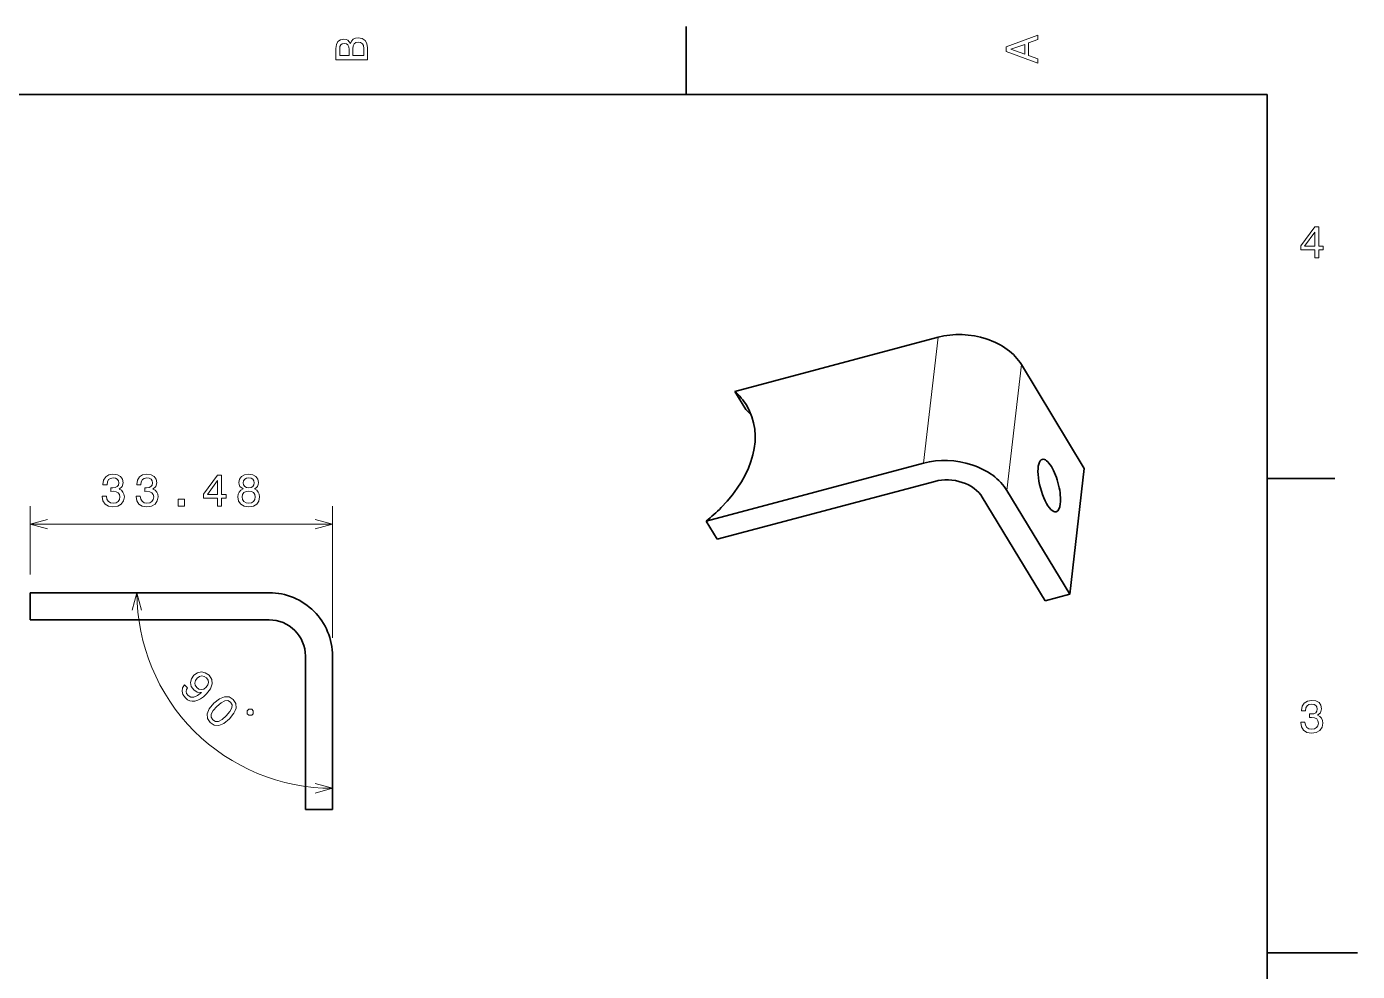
# Model space of a CAD drawing. Extents: x 0 to 297, y 0 to 210.
# Drawn here: x 149.7 to 297, y 103 to 207.5 of the extents above; entities that cross this region are included whole.
import ezdxf

# ---------------------------------------------------------------- set-up
doc = ezdxf.new("R2010")
doc.units = 0

msp = doc.modelspace()

# ---------------------------------------------------------------- linework, layer by layer
at = {"color": 7, "lineweight": 35, "ltscale": 0.1875}
for p, q in [((222.699997, 200), (222.699997, 207.5)), ((287, 157.5), (294.5, 157.5))]:
    msp.add_line(p, q, dxfattribs=at)
at = {"color": 7, "lineweight": 35}
for p, q in [((287, 200), (10, 200)), ((287, 10), (287, 200)), ((250.590363, 173.130463), (228.079315, 167.138138)), ((224.911926, 152.789764), (248.989151, 159.19899)), ((226.137177, 150.763474), (250.214401, 157.172714)), ((150.0746, 144.851639), (176.554077, 144.851639)), ((150.0746, 141.851639), (176.554077, 141.851639))]:
    msp.add_line(p, q, dxfattribs=at)
at = {"color": 7, "lineweight": 13, "ltscale": 0.35058}
msp.add_line((248.989151, 159.19899), (250.590363, 173.130463), dxfattribs=at)
at = {"color": 7, "lineweight": 13, "ltscale": 0.350579}
msp.add_line((258.213013, 156.165329), (259.814209, 170.096786), dxfattribs=at)
at = {"color": 7, "lineweight": 35, "ltscale": 0.335454}
msp.add_line((259.814209, 170.096786), (266.757263, 158.614563), dxfattribs=at)
at = {"color": 7, "lineweight": 35, "ltscale": 0.059198}
for p, q in [((229.30455, 165.111862), (228.079315, 167.138138)), ((226.137177, 150.763474), (224.911926, 152.789764))]:
    msp.add_line(p, q, dxfattribs=at)
at = {"color": 7, "lineweight": 35, "ltscale": 0.35058}
msp.add_line((265.156067, 144.68309), (266.757263, 158.614563), dxfattribs=at)
at = {"color": 7, "lineweight": 35, "ltscale": 0.335455}
for p, q in [((258.213013, 156.165329), (265.156067, 144.68309)), ((255.485168, 155.439194), (262.428223, 143.956955))]:
    msp.add_line(p, q, dxfattribs=at)
at = {"color": 7, "lineweight": 13, "ltscale": 0.189855}
msp.add_line((150.0746, 146.851639), (150.0746, 154.445847), dxfattribs=at)
at = {"color": 7, "lineweight": 13, "ltscale": 0.364855}
msp.add_line((183.554077, 139.851639), (183.554077, 154.445847), dxfattribs=at)
at = {"color": 7, "lineweight": 13}
msp.add_line((150.0746, 152.445847), (183.554077, 152.445847), dxfattribs=at)
at = {"color": 7, "lineweight": 35, "ltscale": 0.075}
for p, q in [((150.0746, 141.851639), (150.0746, 144.851639)), ((180.554077, 120.851639), (183.554077, 120.851639))]:
    msp.add_line(p, q, dxfattribs=at)
at = {"color": 7, "lineweight": 35, "ltscale": 0.070571}
msp.add_line((262.428223, 143.956955), (265.156067, 144.68309), dxfattribs=at)
at = {"color": 7, "lineweight": 35, "ltscale": 0.425}
for p, q in [((180.554077, 137.851639), (180.554077, 120.851639)), ((183.554077, 137.851639), (183.554077, 120.851639))]:
    msp.add_line(p, q, dxfattribs=at)
at = {"color": 7, "lineweight": 35, "ltscale": 0.25}
msp.add_line((287, 105), (297, 105), dxfattribs=at)
at = {"color": 7, "lineweight": 13}
for points in [[(185.542007, 205.630417), (185.249496, 205.983429), (185.052811, 206.074219), (184.81073, 206.104477), (184.432495, 206.03891), (184.160156, 205.842224), (183.993729, 205.524506), (183.933212, 205.080704), (183.933212, 203.835022), (187.433212, 203.835022), (187.433212, 205.151306), (187.36261, 205.620331), (187.155838, 205.968307), (186.828018, 206.185165), (186.384216, 206.260818), (186.08667, 206.215424), (185.839554, 206.094391), (185.65799, 205.897705)], [(261.633209, 203.466858), (261.633209, 203.930847), (260.604401, 204.298996), (260.604401, 205.695969), (261.633209, 206.064133), (261.633209, 206.538193), (258.128174, 205.257217), (258.128174, 204.742798)], [(185.385666, 204.984879), (185.385666, 204.298996), (184.351807, 204.298996), (184.351807, 205.025223), (184.382065, 205.297562), (184.472839, 205.489197), (184.629181, 205.605194), (184.86116, 205.645538), (185.093155, 205.600143), (185.254532, 205.479111), (185.355408, 205.272339)], [(187.014618, 205.095825), (187.014618, 204.298996), (185.809296, 204.298996), (185.809296, 205.050446), (185.844589, 205.368164), (185.9505, 205.595108), (186.132065, 205.731277), (186.394302, 205.776657), (186.671692, 205.731277), (186.863327, 205.605194), (186.979324, 205.393372)], [(260.17572, 204.460388), (258.632477, 205), (260.17572, 205.539627)], [(292.277374, 181.916794), (292.731262, 181.916794), (292.731262, 182.784225), (293.23056, 182.784225), (293.23056, 183.187683), (292.731262, 183.187683), (292.731262, 185.341141), (292.272339, 185.341141), (290.739197, 183.228027), (290.739197, 182.784225), (292.277374, 182.784225)], [(291.162842, 183.187683), (292.277374, 184.756134), (292.277374, 183.187683)], [(158.071396, 155.545273), (158.071396, 155.509979), (158.152084, 155.025818), (158.38913, 154.662704), (158.762314, 154.430725), (159.256561, 154.344986), (159.781052, 154.430725), (160.174423, 154.652618), (160.42659, 155.005646), (160.517365, 155.459534), (160.47702, 155.757095), (160.366058, 155.999161), (160.184509, 156.18576), (159.942444, 156.32193), (160.270248, 156.594269), (160.386246, 157.027985), (160.310593, 157.421356), (160.093735, 157.718903), (159.740707, 157.905502), (159.256561, 157.971069), (158.802673, 157.890381), (158.454681, 157.668472), (158.227737, 157.315445), (158.152084, 156.84642), (158.152084, 156.811127), (158.600937, 156.811127), (158.641281, 157.133896), (158.7724, 157.365875), (158.984222, 157.507095), (159.281769, 157.557526), (159.544022, 157.517181), (159.735657, 157.41127), (159.851654, 157.239792), (159.897049, 157.007813), (159.851654, 156.760696), (159.730621, 156.594269), (159.518799, 156.493408), (159.231339, 156.463135), (159.034653, 156.468185), (159.034653, 156.069763), (159.281769, 156.079849), (159.599503, 156.03447), (159.836533, 155.913422), (159.977737, 155.716736), (160.028168, 155.459534), (159.972687, 155.167038), (159.826447, 154.95018), (159.594452, 154.814011), (159.286819, 154.768616), (158.969086, 154.819046), (158.737106, 154.970352), (158.590851, 155.212418), (158.53537, 155.545273)], [(161.807419, 155.545273), (161.807419, 155.509979), (161.888107, 155.025818), (162.125153, 154.662704), (162.498337, 154.430725), (162.992584, 154.344986), (163.517075, 154.430725), (163.910446, 154.652618), (164.162613, 155.005646), (164.253387, 155.459534), (164.213043, 155.757095), (164.102081, 155.999161), (163.920532, 156.18576), (163.678467, 156.32193), (164.006271, 156.594269), (164.122269, 157.027985), (164.046616, 157.421356), (163.829758, 157.718903), (163.47673, 157.905502), (162.992584, 157.971069), (162.538696, 157.890381), (162.190704, 157.668472), (161.96376, 157.315445), (161.888107, 156.84642), (161.888107, 156.811127), (162.33696, 156.811127), (162.377304, 157.133896), (162.508423, 157.365875), (162.720245, 157.507095), (163.017792, 157.557526), (163.280045, 157.517181), (163.47168, 157.41127), (163.587677, 157.239792), (163.633072, 157.007813), (163.587677, 156.760696), (163.466644, 156.594269), (163.254822, 156.493408), (162.967361, 156.463135), (162.770676, 156.468185), (162.770676, 156.069763), (163.017792, 156.079849), (163.335526, 156.03447), (163.572556, 155.913422), (163.71376, 155.716736), (163.764191, 155.459534), (163.70871, 155.167038), (163.562469, 154.95018), (163.330475, 154.814011), (163.022842, 154.768616), (162.705109, 154.819046), (162.473129, 154.970352), (162.326874, 155.212418), (162.271393, 155.545273)], [(170.827728, 154.445847), (171.281631, 154.445847), (171.281631, 155.313293), (171.780914, 155.313293), (171.780914, 155.716736), (171.281631, 155.716736), (171.281631, 157.870209), (170.822693, 157.870209), (169.289551, 155.757095), (169.289551, 155.313293), (170.827728, 155.313293)], [(173.661026, 156.332016), (173.403824, 156.190811), (173.22731, 155.994125), (173.116364, 155.747009), (173.081055, 155.449448), (173.161743, 155.00061), (173.393738, 154.652618), (173.771973, 154.430725), (174.286377, 154.344986), (174.795746, 154.430725), (175.173996, 154.652618), (175.405975, 155.00061), (175.491714, 155.449448), (175.45137, 155.747009), (175.345459, 155.994125), (175.16391, 156.190811), (174.911743, 156.332016), (175.113464, 156.453049), (175.254684, 156.619476), (175.340424, 156.821213), (175.370682, 157.068329), (175.289978, 157.426392), (175.078171, 157.713867), (174.735229, 157.900467), (174.286377, 157.971069), (173.832489, 157.900467), (173.489548, 157.713867), (173.27269, 157.426392), (173.197052, 157.068329), (173.22226, 156.821213), (173.307999, 156.619476)], [(169.713181, 155.716736), (170.827728, 157.285187), (170.827728, 155.716736)], [(173.676147, 157.027985), (173.716492, 157.249878), (173.83754, 157.421356), (174.029175, 157.527267), (174.286377, 157.567612), (174.538544, 157.527267), (174.730194, 157.421356), (174.851227, 157.249878), (174.896606, 157.027985), (174.851227, 156.801041), (174.730194, 156.624527), (174.538544, 156.50853), (174.286377, 156.473221), (174.029175, 156.51358), (173.83754, 156.624527), (173.716492, 156.801041)], [(166.466354, 154.445847), (167.162323, 154.445847), (167.162323, 155.197296), (166.466354, 155.197296)], [(173.565201, 155.459534), (173.610596, 155.726837), (173.756836, 155.928558), (173.983795, 156.059677), (174.286377, 156.105072), (174.583939, 156.059677), (174.810883, 155.928558), (174.957138, 155.726837), (175.007568, 155.459534), (174.957138, 155.172073), (174.810883, 154.955215), (174.583939, 154.814011), (174.286377, 154.768616), (173.983795, 154.814011), (173.756836, 154.955215), (173.610596, 155.172073)], [(167.192444, 134.658401), (166.964203, 134.323196), (166.900009, 133.952316), (167.007004, 133.57431), (167.278015, 133.20343), (167.513382, 133.01799), (167.766571, 132.893188), (168.037598, 132.843262), (168.330017, 132.864655), (168.633148, 132.953812), (168.954086, 133.117844), (169.278595, 133.34964), (169.617386, 133.652756), (170.059586, 134.216202), (170.252151, 134.758255), (170.195099, 135.257507), (169.891968, 135.717529), (169.478302, 136.002823), (169.043243, 136.095535), (168.608185, 136.002823), (168.219467, 135.728226), (167.934189, 135.328827), (167.841461, 134.900894), (167.927048, 134.487228), (168.190948, 134.116348), (168.593918, 133.848892), (169.05394, 133.802536), (168.601044, 133.46376), (168.2052, 133.296158), (167.862854, 133.303284), (167.570435, 133.488724), (167.409973, 133.699127), (167.352905, 133.913086), (167.388565, 134.12706), (167.520523, 134.330322)], [(168.568954, 135.385895), (168.825714, 135.57132), (169.100296, 135.64621), (169.367752, 135.599854), (169.61026, 135.435806), (169.781433, 135.186188), (169.831345, 134.915161), (169.760025, 134.644135), (169.578156, 134.38382), (169.31427, 134.19838), (169.046814, 134.130615), (168.779358, 134.191238), (168.526154, 134.373108), (168.365677, 134.604904), (168.315765, 134.861664), (168.379944, 135.125565)], [(170.426178, 132.615738), (169.919785, 132.002365), (169.687988, 131.435364), (169.712952, 130.925415), (170.005371, 130.476074), (170.451141, 130.187225), (170.96109, 130.162262), (171.524536, 130.397629), (172.141464, 130.900452), (172.640717, 131.513809), (172.794067, 131.802673), (172.879654, 132.080826), (172.854691, 132.590775), (172.569397, 133.0401), (172.116501, 133.328964), (171.602982, 133.350357), (171.03598, 133.118561)], [(170.768524, 132.273392), (171.228546, 132.676361), (171.627945, 132.897461), (171.970291, 132.918854), (172.273407, 132.744125), (172.44458, 132.444565), (172.423187, 132.102219), (172.202087, 131.70282), (171.799118, 131.242798), (171.335526, 130.836258), (170.936127, 130.615158), (170.593781, 130.593765), (170.297791, 130.768494), (170.119492, 131.068054), (170.140884, 131.4104), (170.361984, 131.809799)], [(290.729126, 130.51622), (290.729126, 130.480911), (290.809814, 129.996765), (291.046844, 129.633652), (291.420044, 129.401657), (291.914276, 129.315933), (292.438782, 129.401657), (292.832153, 129.623566), (293.08429, 129.976593), (293.175079, 130.430481), (293.134735, 130.728027), (293.023773, 130.970108), (292.842224, 131.156708), (292.600159, 131.292877), (292.927948, 131.565216), (293.043945, 131.998932), (292.968292, 132.392303), (292.751434, 132.68985), (292.398407, 132.87645), (291.914276, 132.942017), (291.460388, 132.861313), (291.112396, 132.63942), (290.885468, 132.286392), (290.809814, 131.817368), (290.809814, 131.782074), (291.258636, 131.782074), (291.299011, 132.104828), (291.430115, 132.336823), (291.641937, 132.478027), (291.939484, 132.528473), (292.201721, 132.488113), (292.393372, 132.382217), (292.509369, 132.210739), (292.554749, 131.97876), (292.509369, 131.731628), (292.388336, 131.565216), (292.176514, 131.46434), (291.889069, 131.434082), (291.692383, 131.439133), (291.692383, 131.04071), (291.939484, 131.050797), (292.257202, 131.005417), (292.494232, 130.884369), (292.635468, 130.687683), (292.685883, 130.430481), (292.630402, 130.13797), (292.484161, 129.921112), (292.252167, 129.784943), (291.944519, 129.739563), (291.626801, 129.789993), (291.394806, 129.941284), (291.248566, 130.183365), (291.193085, 130.51622)], [(174.119949, 131.453903), (174.284943, 131.28891), (174.614929, 131.28891), (174.779907, 131.453903), (174.779907, 131.78389), (174.614929, 131.948883), (174.284943, 131.948883), (174.119949, 131.78389)]]:
    msp.add_lwpolyline(points, close=True, dxfattribs=at)
for points in [[(152.006454, 152.963486), (150.0746, 152.445847), (152.006454, 151.928207)], [(181.622223, 151.928207), (183.554077, 152.445847), (181.622223, 152.963486)], [(162.427155, 142.919785), (161.909515, 144.851639), (161.391876, 142.919785)], [(181.622223, 122.68943), (183.554077, 123.207069), (181.622223, 123.724709)]]:
    msp.add_lwpolyline(points, dxfattribs=at)
at = {"color": 7, "lineweight": 35}
for centre, radius, start, end in [((223.579575, 162.011749), 6.820697, 31.356883, 48.724609), ((224.598251, 159.784561), 7.108364, 41.518319, 48.541564), ((213.503998, 167.284531), 18.445431, 308.204101, 315.139437), ((176.554077, 137.851639), 7, 360, 90.000003), ((176.554077, 137.851639), 4, 360, 90.000003)]:
    msp.add_arc(centre, radius, start, end, dxfattribs=at)
at = {"color": 7, "lineweight": 13}
msp.add_arc((183.554077, 144.851639), 21.644567, 179.999991, 269.999997, dxfattribs=at)
at = {"color": 7, "lineweight": 35}
for centre, major_axis, ratio, start_param, end_param in [((253.449265, 168.402481), (6.954224, -0.799271), 0.713005, 0.5039244793, 2.0747208061), ((216.692169, 158.934052), (13.055481, 5.976837), 0.667737, 5.2255521657, 6.3598280182), ((251.848053, 154.471008), (6.954224, -0.799271), 0.713005, 0.5039244793, 2.0747208061), ((262.893555, 156.714508), (0.771713, -2.899048), 0.338566, 3.1416024425, 6.2831950961), ((262.893555, 156.714508), (0.771713, -2.899048), 0.338566, 2.2817257377, 3.1416024425), ((262.893555, 156.714508), (-0.771713, 2.899048), 0.338566, 3.8525220645, 5.4233183913), ((251.848053, 154.471008), (3.973846, -0.456726), 0.713005, 0.5039244793, 2.0747208061), ((262.893555, 156.714508), (0.771713, -2.899048), 0.338566, 0.0000097889, 0.7109294109)]:
    msp.add_ellipse(centre, major_axis=major_axis, ratio=ratio, start_param=start_param, end_param=end_param, dxfattribs=at)

doc.saveas('drawing.dxf')
